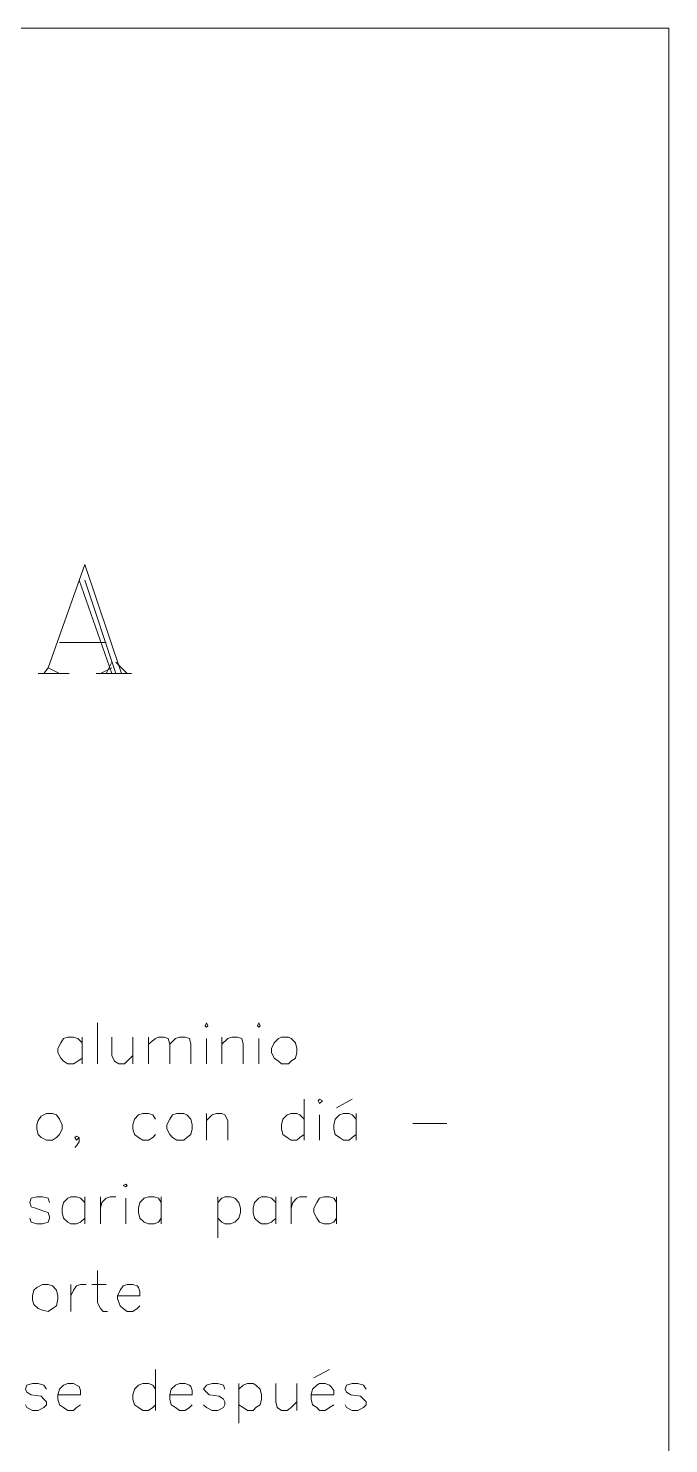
# Model space of a CAD drawing. Extents: x 604418 to 606014, y 1310869 to 1312555.
# Drawn here: x 605518.51 to 605528.64, y 1311072.63 to 1311095.02 of the extents above; entities that cross this region are included whole.
import ezdxf

# ---------------------------------------------------------------- set-up
doc = ezdxf.new("R2010")
doc.units = 0
doc.header["$MEASUREMENT"] = 0
doc.layers.get('0').update_dxf_attribs({"color": 10})

msp = doc.modelspace()

# ---------------------------------------------------------------- linework, layer by layer
at = {"color": 7, "lineweight": 13}
msp.add_lwpolyline([(605468.458, 1311017.135), (605528.643, 1311017.135), (605528.643, 1311095.021), (605468.458, 1311095.021)], close=True, dxfattribs=at)
for points in [[(605519.403, 1311086.535), (605518.821, 1311084.901)], [(605519.403, 1311086.535), (605519.984, 1311084.811)], [(605519.313, 1311086.288), (605519.828, 1311084.811)], [(605519.403, 1311086.288), (605519.895, 1311084.811)], [(605519, 1311085.304), (605519.738, 1311085.304)], [(605519.828, 1311084.99), (605519.738, 1311084.811)], [(605519.895, 1311084.99), (605520.074, 1311084.811)], [(605518.664, 1311084.811), (605519.156, 1311084.811)], [(605518.754, 1311084.811), (605518.821, 1311084.901), (605519, 1311084.811)], [(605519.582, 1311084.811), (605520.141, 1311084.811)], [(605519.828, 1311084.901), (605519.649, 1311084.811)], [(605519.604, 1311079.284), (605519.604, 1311078.635)], [(605521.305, 1311079.239), (605521.327, 1311079.217), (605521.35, 1311079.239), (605521.327, 1311079.284), (605521.305, 1311079.239)], [(605522.133, 1311079.239), (605522.155, 1311079.217), (605522.178, 1311079.239), (605522.155, 1311079.284), (605522.133, 1311079.239)], [(605519.358, 1311078.971), (605519.291, 1311079.038), (605519.224, 1311079.06), (605519.134, 1311079.06), (605519.067, 1311079.038), (605519.022, 1311078.971), (605518.977, 1311078.881), (605518.977, 1311078.814), (605519.022, 1311078.725), (605519.067, 1311078.68), (605519.134, 1311078.635), (605519.224, 1311078.635), (605519.291, 1311078.68), (605519.358, 1311078.725)], [(605519.358, 1311079.06), (605519.358, 1311078.635)], [(605519.828, 1311079.06), (605519.828, 1311078.769), (605519.873, 1311078.68), (605519.94, 1311078.635), (605520.029, 1311078.635), (605520.074, 1311078.68), (605520.163, 1311078.769)], [(605520.163, 1311079.06), (605520.163, 1311078.635)], [(605520.41, 1311079.06), (605520.41, 1311078.635)], [(605520.41, 1311078.948), (605520.522, 1311079.038), (605520.566, 1311079.06), (605520.656, 1311079.06), (605520.723, 1311079.038), (605520.745, 1311078.948), (605520.745, 1311078.635)], [(605520.745, 1311078.948), (605520.835, 1311079.038), (605520.902, 1311079.06), (605520.991, 1311079.06), (605521.059, 1311079.038), (605521.081, 1311078.948), (605521.081, 1311078.635)], [(605521.327, 1311079.038), (605521.327, 1311078.635)], [(605521.573, 1311079.06), (605521.573, 1311078.635)], [(605521.573, 1311078.948), (605521.663, 1311079.038), (605521.73, 1311079.06), (605521.819, 1311079.06), (605521.887, 1311079.038), (605521.909, 1311078.948), (605521.909, 1311078.635)], [(605522.155, 1311079.038), (605522.155, 1311078.635)], [(605522.513, 1311079.06), (605522.468, 1311079.038), (605522.401, 1311078.971), (605522.357, 1311078.881), (605522.357, 1311078.814), (605522.401, 1311078.725), (605522.468, 1311078.68), (605522.513, 1311078.635), (605522.625, 1311078.635), (605522.67, 1311078.68), (605522.737, 1311078.725), (605522.759, 1311078.814), (605522.759, 1311078.881), (605522.737, 1311078.971), (605522.67, 1311079.038), (605522.625, 1311079.06), (605522.513, 1311079.06)], [(605522.871, 1311078.076), (605522.871, 1311077.427)], [(605523.095, 1311078.053), (605523.117, 1311078.009), (605523.162, 1311078.053), (605523.117, 1311078.076), (605523.095, 1311078.053)], [(605523.386, 1311077.941), (605523.632, 1311078.076)], [(605518.798, 1311077.852), (605518.709, 1311077.807), (605518.664, 1311077.74), (605518.642, 1311077.673), (605518.642, 1311077.606), (605518.664, 1311077.516), (605518.709, 1311077.471), (605518.798, 1311077.427), (605518.888, 1311077.427), (605518.955, 1311077.471), (605519, 1311077.516), (605519.045, 1311077.606), (605519.045, 1311077.673), (605519, 1311077.762), (605518.955, 1311077.83), (605518.888, 1311077.852), (605518.798, 1311077.852)], [(605520.522, 1311077.762), (605520.477, 1311077.83), (605520.41, 1311077.852), (605520.32, 1311077.852), (605520.253, 1311077.83), (605520.186, 1311077.762), (605520.163, 1311077.673), (605520.163, 1311077.606), (605520.186, 1311077.516), (605520.253, 1311077.471), (605520.32, 1311077.427), (605520.41, 1311077.427), (605520.477, 1311077.471), (605520.522, 1311077.516)], [(605520.857, 1311077.852), (605520.79, 1311077.83), (605520.745, 1311077.762), (605520.701, 1311077.673), (605520.701, 1311077.606), (605520.745, 1311077.516), (605520.79, 1311077.471), (605520.857, 1311077.427), (605520.969, 1311077.427), (605521.014, 1311077.471), (605521.081, 1311077.516), (605521.103, 1311077.606), (605521.103, 1311077.673), (605521.081, 1311077.762), (605521.014, 1311077.83), (605520.969, 1311077.852), (605520.857, 1311077.852)], [(605521.327, 1311077.852), (605521.327, 1311077.427)], [(605521.327, 1311077.74), (605521.417, 1311077.83), (605521.484, 1311077.852), (605521.573, 1311077.852), (605521.618, 1311077.83), (605521.663, 1311077.74), (605521.663, 1311077.427)], [(605522.871, 1311077.762), (605522.804, 1311077.83), (605522.759, 1311077.852), (605522.67, 1311077.852), (605522.603, 1311077.83), (605522.536, 1311077.762), (605522.513, 1311077.673), (605522.513, 1311077.606), (605522.536, 1311077.516), (605522.603, 1311077.471), (605522.67, 1311077.427), (605522.759, 1311077.427), (605522.804, 1311077.471), (605522.871, 1311077.516)], [(605523.117, 1311077.83), (605523.117, 1311077.427)], [(605523.699, 1311077.762), (605523.632, 1311077.83), (605523.587, 1311077.852), (605523.498, 1311077.852), (605523.431, 1311077.83), (605523.364, 1311077.762), (605523.341, 1311077.673), (605523.341, 1311077.606), (605523.364, 1311077.516), (605523.431, 1311077.471), (605523.498, 1311077.427), (605523.587, 1311077.427), (605523.632, 1311077.471), (605523.699, 1311077.516)], [(605523.699, 1311077.852), (605523.699, 1311077.427)], [(605524.594, 1311077.695), (605525.131, 1311077.695)], [(605519.313, 1311077.471), (605519.268, 1311077.427), (605519.246, 1311077.471), (605519.268, 1311077.494), (605519.313, 1311077.471), (605519.313, 1311077.404), (605519.268, 1311077.337), (605519.246, 1311077.315)], [(605520.007, 1311076.711), (605520.052, 1311076.688), (605520.074, 1311076.711), (605520.052, 1311076.733), (605520.007, 1311076.711)], [(605518.843, 1311076.442), (605518.821, 1311076.509), (605518.731, 1311076.532), (605518.642, 1311076.532), (605518.552, 1311076.509), (605518.53, 1311076.442), (605518.552, 1311076.375), (605518.619, 1311076.353), (605518.754, 1311076.308), (605518.821, 1311076.285), (605518.843, 1311076.218), (605518.843, 1311076.196), (605518.821, 1311076.129), (605518.731, 1311076.106), (605518.642, 1311076.106), (605518.552, 1311076.129), (605518.53, 1311076.196)], [(605519.403, 1311076.442), (605519.336, 1311076.509), (605519.268, 1311076.532), (605519.179, 1311076.532), (605519.134, 1311076.509), (605519.067, 1311076.442), (605519.045, 1311076.353), (605519.045, 1311076.285), (605519.067, 1311076.196), (605519.134, 1311076.129), (605519.179, 1311076.106), (605519.268, 1311076.106), (605519.336, 1311076.129), (605519.403, 1311076.196)], [(605519.403, 1311076.532), (605519.403, 1311076.106)], [(605519.649, 1311076.532), (605519.649, 1311076.106)], [(605519.649, 1311076.353), (605519.671, 1311076.442), (605519.738, 1311076.509), (605519.805, 1311076.532), (605519.895, 1311076.532)], [(605520.052, 1311076.509), (605520.052, 1311076.106)], [(605520.611, 1311076.442), (605520.566, 1311076.509), (605520.499, 1311076.532), (605520.41, 1311076.532), (605520.343, 1311076.509), (605520.275, 1311076.442), (605520.253, 1311076.353), (605520.253, 1311076.285), (605520.275, 1311076.196), (605520.343, 1311076.129), (605520.41, 1311076.106), (605520.499, 1311076.106), (605520.566, 1311076.129), (605520.611, 1311076.196)], [(605520.611, 1311076.532), (605520.611, 1311076.106)], [(605521.506, 1311076.532), (605521.506, 1311075.883)], [(605521.506, 1311076.442), (605521.573, 1311076.509), (605521.618, 1311076.532), (605521.708, 1311076.532), (605521.775, 1311076.509), (605521.842, 1311076.442), (605521.864, 1311076.353), (605521.864, 1311076.285), (605521.842, 1311076.196), (605521.775, 1311076.129), (605521.708, 1311076.106), (605521.618, 1311076.106), (605521.573, 1311076.129), (605521.506, 1311076.196)], [(605522.424, 1311076.442), (605522.357, 1311076.509), (605522.289, 1311076.532), (605522.2, 1311076.532), (605522.155, 1311076.509), (605522.088, 1311076.442), (605522.066, 1311076.353), (605522.066, 1311076.285), (605522.088, 1311076.196), (605522.155, 1311076.129), (605522.2, 1311076.106), (605522.289, 1311076.106), (605522.357, 1311076.129), (605522.424, 1311076.196)], [(605522.424, 1311076.532), (605522.424, 1311076.106)], [(605522.67, 1311076.532), (605522.67, 1311076.106)], [(605522.67, 1311076.353), (605522.692, 1311076.442), (605522.759, 1311076.509), (605522.804, 1311076.532), (605522.916, 1311076.532)], [(605523.386, 1311076.442), (605523.341, 1311076.509), (605523.274, 1311076.532), (605523.185, 1311076.532), (605523.117, 1311076.509), (605523.073, 1311076.442), (605523.028, 1311076.353), (605523.028, 1311076.285), (605523.073, 1311076.196), (605523.117, 1311076.129), (605523.185, 1311076.106), (605523.274, 1311076.106), (605523.341, 1311076.129), (605523.386, 1311076.196)], [(605523.386, 1311076.532), (605523.386, 1311076.106)], [(605519.604, 1311075.368), (605519.604, 1311074.853), (605519.649, 1311074.764), (605519.694, 1311074.719), (605519.761, 1311074.719)], [(605518.731, 1311075.144), (605518.642, 1311075.099), (605518.597, 1311075.055), (605518.575, 1311074.965), (605518.575, 1311074.898), (605518.597, 1311074.831), (605518.664, 1311074.764), (605518.731, 1311074.741), (605518.821, 1311074.719), (605518.888, 1311074.764), (605518.955, 1311074.808), (605518.977, 1311074.92), (605518.977, 1311074.965), (605518.955, 1311075.055), (605518.888, 1311075.122), (605518.821, 1311075.144), (605518.731, 1311075.144)], [(605519.179, 1311075.144), (605519.179, 1311074.719)], [(605519.179, 1311074.965), (605519.224, 1311075.055), (605519.268, 1311075.122), (605519.336, 1311075.144), (605519.425, 1311075.144)], [(605519.515, 1311075.144), (605519.738, 1311075.144)], [(605519.917, 1311074.965), (605520.275, 1311074.965), (605520.275, 1311075.032), (605520.253, 1311075.099), (605520.231, 1311075.122), (605520.163, 1311075.144), (605520.074, 1311075.144), (605520.007, 1311075.122), (605519.962, 1311075.055), (605519.917, 1311074.965), (605519.917, 1311074.92), (605519.962, 1311074.808), (605520.007, 1311074.764), (605520.074, 1311074.719), (605520.163, 1311074.719), (605520.231, 1311074.764), (605520.275, 1311074.808)], [(605520.522, 1311073.801), (605520.522, 1311073.153)], [(605523.028, 1311073.667), (605523.274, 1311073.801)], [(605518.798, 1311073.488), (605518.754, 1311073.555), (605518.664, 1311073.578), (605518.575, 1311073.578), (605518.485, 1311073.555), (605518.463, 1311073.488), (605518.485, 1311073.443), (605518.552, 1311073.399), (605518.709, 1311073.376), (605518.754, 1311073.332), (605518.798, 1311073.287), (605518.798, 1311073.242), (605518.754, 1311073.197), (605518.664, 1311073.153), (605518.575, 1311073.153), (605518.485, 1311073.197), (605518.463, 1311073.242)], [(605518.977, 1311073.399), (605519.336, 1311073.399), (605519.336, 1311073.466), (605519.313, 1311073.533), (605519.268, 1311073.555), (605519.224, 1311073.578), (605519.134, 1311073.578), (605519.067, 1311073.555), (605519, 1311073.488), (605518.977, 1311073.399), (605518.977, 1311073.332), (605519, 1311073.242), (605519.067, 1311073.197), (605519.134, 1311073.153), (605519.224, 1311073.153), (605519.268, 1311073.197), (605519.336, 1311073.242)], [(605520.522, 1311073.488), (605520.477, 1311073.555), (605520.41, 1311073.578), (605520.32, 1311073.578), (605520.253, 1311073.555), (605520.186, 1311073.488), (605520.163, 1311073.399), (605520.163, 1311073.332), (605520.186, 1311073.242), (605520.253, 1311073.197), (605520.32, 1311073.153), (605520.41, 1311073.153), (605520.477, 1311073.197), (605520.522, 1311073.242)], [(605520.745, 1311073.399), (605521.103, 1311073.399), (605521.103, 1311073.466), (605521.081, 1311073.533), (605521.059, 1311073.555), (605520.991, 1311073.578), (605520.902, 1311073.578), (605520.835, 1311073.555), (605520.768, 1311073.488), (605520.745, 1311073.399), (605520.745, 1311073.332), (605520.768, 1311073.242), (605520.835, 1311073.197), (605520.902, 1311073.153), (605520.991, 1311073.153), (605521.059, 1311073.197), (605521.103, 1311073.242)], [(605521.618, 1311073.488), (605521.596, 1311073.555), (605521.506, 1311073.578), (605521.417, 1311073.578), (605521.327, 1311073.555), (605521.282, 1311073.488), (605521.327, 1311073.443), (605521.372, 1311073.399), (605521.529, 1311073.376), (605521.596, 1311073.332), (605521.618, 1311073.287), (605521.618, 1311073.242), (605521.596, 1311073.197), (605521.506, 1311073.153), (605521.417, 1311073.153), (605521.327, 1311073.197), (605521.282, 1311073.242)], [(605521.842, 1311073.578), (605521.842, 1311072.951)], [(605521.842, 1311073.488), (605521.909, 1311073.555), (605521.976, 1311073.578), (605522.066, 1311073.578), (605522.11, 1311073.555), (605522.178, 1311073.488), (605522.2, 1311073.399), (605522.2, 1311073.332), (605522.178, 1311073.242), (605522.11, 1311073.197), (605522.066, 1311073.153), (605521.976, 1311073.153), (605521.909, 1311073.197), (605521.842, 1311073.242)], [(605522.424, 1311073.578), (605522.424, 1311073.287), (605522.446, 1311073.197), (605522.513, 1311073.153), (605522.603, 1311073.153), (605522.67, 1311073.197), (605522.759, 1311073.287)], [(605522.759, 1311073.578), (605522.759, 1311073.153)], [(605522.983, 1311073.399), (605523.341, 1311073.399), (605523.341, 1311073.466), (605523.296, 1311073.533), (605523.274, 1311073.555), (605523.207, 1311073.578), (605523.117, 1311073.578), (605523.073, 1311073.555), (605523.005, 1311073.488), (605522.983, 1311073.399), (605522.983, 1311073.332), (605523.005, 1311073.242), (605523.073, 1311073.197), (605523.117, 1311073.153), (605523.207, 1311073.153), (605523.274, 1311073.197), (605523.341, 1311073.242)], [(605523.856, 1311073.488), (605523.811, 1311073.555), (605523.722, 1311073.578), (605523.632, 1311073.578), (605523.543, 1311073.555), (605523.52, 1311073.488), (605523.543, 1311073.443), (605523.61, 1311073.399), (605523.766, 1311073.376), (605523.811, 1311073.332), (605523.856, 1311073.287), (605523.856, 1311073.242), (605523.811, 1311073.197), (605523.722, 1311073.153), (605523.632, 1311073.153), (605523.543, 1311073.197), (605523.52, 1311073.242)]]:
    msp.add_lwpolyline(points, dxfattribs=at)

doc.saveas('drawing.dxf')
